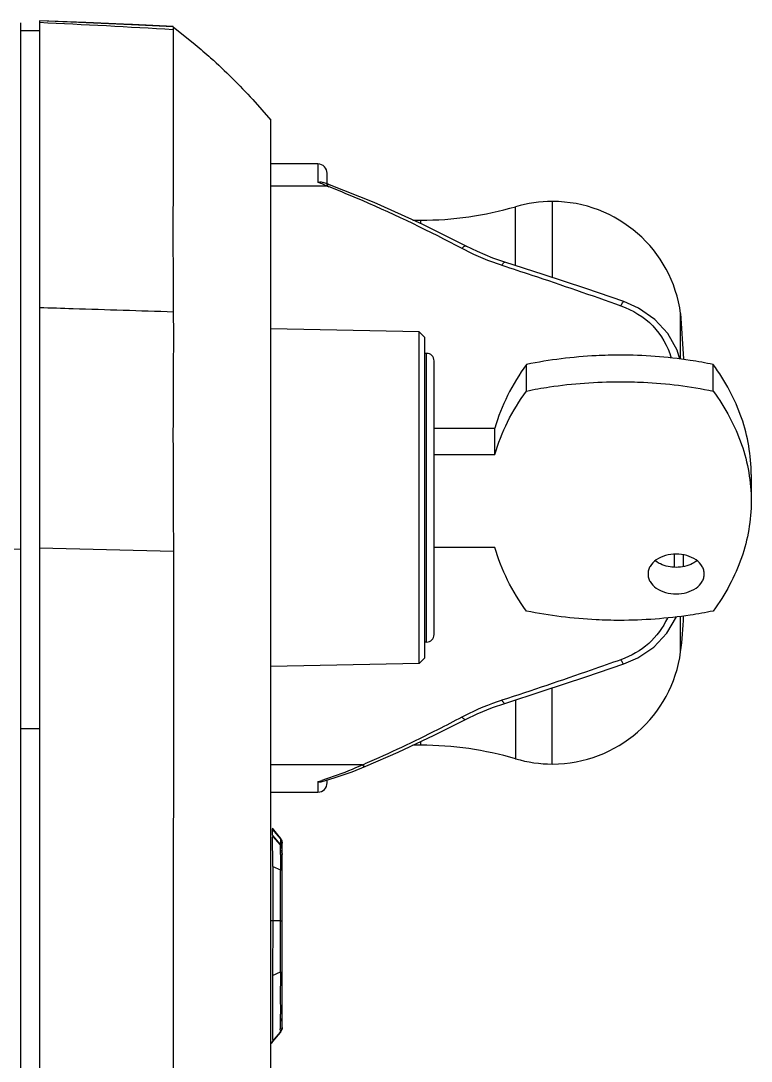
# Model space of a CAD drawing. Header units: millimetres. Extents: x 7426 to 8300, y 123 to 421.
# Drawn here: x 8110.83 to 8120.56, y 346.32 to 360.19 of the extents above; entities that cross this region are included whole.
import ezdxf

# ---------------------------------------------------------------- set-up
doc = ezdxf.new("R2010")
doc.units = ezdxf.units.MM
doc.layers.add('20_ALL_FEATURES', color=7, linetype='Continuous')

msp = doc.modelspace()

# ---------------------------------------------------------------- linework, layer by layer
at = {"layer": '20_ALL_FEATURES', "color": 7, "linetype": 'Continuous'}
for p, q in [((8110.829, 320.501), (8110.829, 360.16)), ((8111.079, 360.188), (8111.079, 320.473)), ((8111.079, 360.187), (8111.079, 360.187)), ((8112.858, 360.112), (8112.295, 360.138)), ((8112.858, 360.112), (8112.858, 360.111)), ((8112.858, 360.112), (8112.858, 360.112)), ((8112.858, 360.109), (8112.858, 360.11)), ((8112.859, 360.109), (8112.858, 360.11)), ((8112.858, 360.109), (8112.858, 360.109)), ((8112.859, 360.112), (8112.859, 360.111)), ((8112.859, 360.112), (8112.859, 360.111)), ((8112.859, 360.111), (8112.859, 360.112)), ((8112.859, 360.111), (8112.859, 360.112)), ((8112.86, 360.11), (8112.859, 360.111)), ((8112.86, 360.11), (8113.152, 359.874)), ((8111.079, 360.053), (8110.829, 360.053)), ((8113.92, 359.138), (8113.921, 359.138)), ((8113.921, 359.138), (8114.161, 358.862)), ((8114.161, 321.799), (8114.161, 358.862)), ((8114.161, 358.862), (8114.161, 358.862)), ((8114.786, 358.28), (8114.161, 358.28)), ((8114.786, 358.28), (8114.786, 358.035)), ((8114.911, 358.003), (8114.911, 358.155)), ((8114.161, 357.988), (8114.9, 357.99)), ((8114.924, 358.011), (8114.859, 358.034)), ((8114.9, 357.99), (8114.933, 357.978)), ((8114.9, 357.99), (8114.933, 357.977)), ((8114.944, 358.003), (8114.924, 358.011)), ((8115.536, 357.764), (8114.944, 358.003)), ((8117.421, 356.926), (8117.421, 357.71)), ((8117.911, 357.78), (8117.911, 356.767)), ((8116.053, 357.53), (8116.161, 357.53)), ((8116.161, 357.482), (8116.161, 357.53)), ((8119.621, 356.284), (8119.661, 355.68)), ((8119.621, 355.678), (8119.621, 356.284)), ((8116.136, 356.043), (8114.161, 356.08)), ((8116.136, 351.618), (8116.136, 356.043)), ((8116.211, 355.965), (8116.136, 356.043)), ((8116.211, 351.696), (8116.211, 355.965)), ((8116.236, 355.755), (8116.211, 355.755)), ((8116.236, 351.905), (8116.236, 355.755)), ((8116.336, 352.005), (8116.336, 355.655)), ((8119.661, 355.68), (8119.661, 355.673)), ((8117.568, 355.253), (8117.568, 355.607)), ((8120.054, 355.253), (8120.054, 355.607)), ((8116.336, 354.758), (8117.147, 354.758)), ((8117.147, 354.405), (8117.147, 354.758)), ((8116.336, 354.405), (8117.147, 354.405)), ((8120.561, 354.14), (8120.561, 353.786)), ((8109.555, 353.108), (8110.829, 353.147)), ((8111.079, 353.161), (8112.861, 353.116)), ((8117.147, 353.167), (8116.336, 353.167)), ((8112.861, 353.116), (8112.858, 340.33)), ((8119.537, 352.902), (8119.537, 353.079)), ((8119.661, 352.913), (8119.661, 353.068)), ((8119.621, 351.776), (8119.621, 352.248)), ((8116.236, 351.905), (8116.211, 351.905)), ((8116.136, 351.618), (8114.161, 351.58)), ((8116.211, 351.696), (8116.136, 351.618)), ((8117.911, 350.28), (8117.911, 351.294)), ((8117.421, 351.135), (8117.421, 350.35)), ((8111.079, 350.751), (8110.829, 350.751)), ((8116.161, 350.53), (8116.054, 350.53)), ((8116.161, 350.53), (8116.161, 350.58)), ((8115.38, 350.267), (8114.161, 350.27)), ((8114.844, 350.047), (8115.006, 350.095)), ((8114.786, 350.045), (8114.786, 349.905)), ((8114.911, 350.03), (8114.911, 350.067)), ((8114.161, 349.905), (8114.786, 349.905)), ((8114.183, 349.425), (8114.183, 349.41)), ((8114.289, 349.293), (8114.183, 349.425)), ((8114.183, 349.424), (8114.183, 349.423)), ((8114.288, 349.288), (8114.183, 349.41)), ((8114.183, 349.39), (8114.183, 349.392)), ((8114.183, 349.333), (8114.183, 349.386)), ((8114.183, 349.33), (8114.183, 349.333)), ((8114.185, 349.325), (8114.185, 349.315)), ((8114.185, 349.325), (8114.185, 349.325)), ((8114.287, 349.206), (8114.185, 349.325)), ((8114.185, 349.315), (8114.286, 349.202)), ((8114.302, 349.271), (8114.288, 349.294)), ((8114.288, 349.288), (8114.289, 349.293)), ((8114.289, 349.293), (8114.289, 349.293)), ((8114.303, 349.271), (8114.289, 349.293)), ((8114.311, 349.231), (8114.302, 349.271)), ((8114.286, 349.202), (8114.287, 349.206)), ((8114.286, 349.143), (8114.286, 349.135)), ((8114.288, 349.231), (8114.288, 349.226)), ((8114.288, 349.226), (8114.288, 349.2)), ((8114.311, 346.765), (8114.311, 349.231)), ((8114.311, 349.227), (8114.311, 349.23)), ((8114.185, 348.914), (8114.185, 348.188)), ((8114.185, 348.914), (8114.287, 348.869)), ((8114.287, 348.854), (8114.287, 348.869)), ((8114.185, 348.188), (8114.184, 347.46)), ((8114.287, 348.189), (8114.185, 348.188)), ((8114.287, 347.508), (8114.287, 348.189)), ((8114.184, 347.46), (8114.287, 347.508)), ((8114.304, 346.733), (8114.311, 346.768)), ((8114.304, 346.729), (8114.311, 346.765)), ((8114.184, 346.582), (8114.288, 346.704)), ((8114.185, 346.581), (8114.287, 346.7)), ((8114.272, 346.686), (8114.287, 346.704)), ((8114.287, 346.732), (8114.286, 346.708)), ((8114.286, 346.708), (8114.287, 346.703)), ((8114.287, 346.703), (8114.304, 346.733)), ((8114.287, 346.7), (8114.304, 346.729)), ((8114.287, 346.704), (8114.287, 346.705)), ((8114.287, 346.705), (8114.288, 346.704)), ((8114.287, 346.703), (8114.287, 346.704)), ((8114.287, 346.7), (8114.288, 346.704)), ((8114.287, 346.7), (8114.287, 346.7)), ((8114.168, 346.553), (8114.185, 346.581)), ((8114.184, 346.582), (8114.185, 346.581)), ((8114.185, 346.581), (8114.185, 346.581)), ((8114.185, 346.581), (8114.185, 346.581)), ((8114.185, 346.581), (8114.185, 346.581))]:
    msp.add_line(p, q, dxfattribs=at)
for points in [[(8112.858, 360.112), (8112.315, 360.137), (8111.611, 360.167), (8111.079, 360.188)], [(8112.858, 360.112), (8112.397, 360.134), (8111.697, 360.164), (8111.079, 360.188)], [(8112.858, 360.11), (8112.305, 360.136), (8111.597, 360.167), (8111.079, 360.187)], [(8116.763, 357.184), (8116.176, 357.475), (8115.536, 357.764)], [(8117.277, 356.972), (8117.12, 357.026), (8116.913, 357.112), (8116.763, 357.184)], [(8118.866, 356.445), (8118.357, 356.619), (8117.791, 356.807), (8117.277, 356.972)], [(8119.608, 355.679), (8119.574, 355.798), (8119.45, 356.02), (8119.278, 356.208), (8119.061, 356.359), (8118.866, 356.445)], [(8118.866, 351.615), (8119.052, 351.697), (8119.264, 351.84), (8119.439, 352.025), (8119.565, 352.242)], [(8117.277, 351.089), (8117.791, 351.254), (8118.357, 351.442), (8118.866, 351.615)], [(8116.763, 350.876), (8116.908, 350.947), (8117.115, 351.033), (8117.277, 351.089)], [(8115.428, 350.251), (8115.858, 350.438), (8116.337, 350.663), (8116.763, 350.876)], [(8115.006, 350.095), (8115.243, 350.177), (8115.428, 350.251)], [(8114.311, 349.141), (8114.304, 349.177), (8114.287, 349.206)]]:
    msp.add_lwpolyline(points, dxfattribs=at)
for centre, radius, start, end in [((8103.683, 205.515), 154.826, 86.60265, 87.26223), ((8114.786, 358.155), 0.125, 0, 90), ((8113.161, 353.744), 4.589, 68.2326, 69.253), ((8113.11, 353.617), 4.725, 67.7396, 68.2351), ((8116.161, 362.03), 4.5, 270, 286.2602), ((8117.911, 356.03), 1.75, 90, 106.2602), ((8117.911, 356.055), 1.725, 7.6281, 90), ((8118.307, 360.184), 3.425, 242.1337, 242.7646), ((8118.286, 360.14), 3.377, 242.7541, 251.9665), ((8116.236, 355.655), 0.1, 0, 90), ((8115.111, 352.38), 4.55, 352.3719, 358.3732), ((8116.236, 352.005), 0.1, 270, 0), ((8117.911, 352.005), 1.725, 270, 352.3719), ((8118.282, 347.93), 3.366, 108.0189, 117.2606), ((8118.307, 347.877), 3.425, 117.2354, 117.8663), ((8116.161, 346.03), 4.5, 73.7398, 90), ((8109.08, 364.907), 15.938, 293.2829, 293.4148), ((8117.911, 352.03), 1.75, 253.7398, 270), ((8113.665, 353.89), 4.005, 286.2602, 287.0406), ((8114.786, 350.03), 0.125, 270, 360), ((8115.265, 349.383), 1.082, 179.6129, 179.825), ((8114.21, 349.224), 0.101, 26.5986, 39.7087), ((8120.945, 349.261), 6.657, 179.9042, 180.2579), ((8114.222, 349.071), 0.0899, 30.765, 44.9203), ((8099.227, 346.81), 15.061, 0.3214, 0.5219), ((8108.337, 346.861), 5.951, 359.9356, 0.3249), ((8108.776, 346.868), 5.512, 358.5833, 359.0983), ((8114.244, 346.909), 0.0708, 308.8512, 318.4918), ((8110.376, 346.841), 3.912, 359.1203, 0.1834), ((8114.206, 346.77), 0.105, 333.5159, 337.5127), ((8114.205, 346.77), 0.106, 337.5085, 340.8946)]:
    msp.add_arc(centre, radius, start, end, dxfattribs=at)
for points, knots in [([(8112.858, 360.069), (8112.856, 360.047), (8112.858, 359.975), (8112.857, 359.811), (8112.859, 359.524), (8112.855, 359.093), (8112.86, 358.521), (8112.855, 357.576), (8112.856, 356.827), (8112.86, 356.31)], [0, 0, 0, 0, 0.017518, 0.057356, 0.131165, 0.246229, 0.401756, 0.58737, 1, 1, 1, 1]), ([(8112.858, 360.11), (8112.856, 360.11), (8112.864, 360.088), (8112.86, 360.08), (8112.858, 360.069)], [0, 0, 0, 0, 0.173133, 1, 1, 1, 1]), ([(8113.152, 359.874), (8113.222, 359.815), (8113.489, 359.583), (8113.742, 359.333), (8113.92, 359.138)], [0, 0, 0, 0, 0.255549, 1, 1, 1, 1]), ([(8114.786, 358.035), (8114.793, 358.037), (8114.817, 358.042), (8114.842, 358.04), (8114.859, 358.034)], [0, 0, 0, 0, 0.265347, 1, 1, 1, 1]), ([(8114.9, 357.99), (8114.904, 357.993), (8114.916, 358.002), (8114.934, 358.007), (8114.944, 358.003)], [0, 0, 0, 0, 0.288008, 1, 1, 1, 1]), ([(8114.933, 357.978), (8115.082, 357.919), (8115.685, 357.671), (8116.272, 357.385), (8116.706, 357.155)], [0, 0, 0, 0, 0.24513, 1, 1, 1, 1]), ([(8116.706, 357.155), (8116.711, 357.161), (8116.725, 357.175), (8116.75, 357.191), (8116.763, 357.184)], [0, 0, 0, 0, 0.327945, 1, 1, 1, 1]), ([(8117.24, 356.929), (8117.246, 356.941), (8117.254, 356.955), (8117.271, 356.974), (8117.277, 356.972)], [0, 0, 0, 0, 0.659116, 1, 1, 1, 1]), ([(8117.24, 356.929), (8117.373, 356.886), (8117.903, 356.712), (8118.43, 356.53), (8118.825, 356.389)], [0, 0, 0, 0, 0.249121, 1, 1, 1, 1]), ([(8111.079, 356.367), (8111.228, 356.362), (8111.821, 356.343), (8112.415, 356.324), (8112.86, 356.31)], [0, 0, 0, 0, 0.251003, 1, 1, 1, 1]), ([(8118.825, 356.389), (8118.832, 356.404), (8118.842, 356.423), (8118.855, 356.441), (8118.863, 356.446), (8118.866, 356.445)], [0, 0, 0, 0, 0.6721, 0.888744, 1, 1, 1, 1]), ([(8118.825, 356.389), (8118.983, 356.333), (8119.278, 356.153), (8119.451, 355.85), (8119.495, 355.692)], [0, 0, 0, 0, 0.504173, 1, 1, 1, 1]), ([(8112.86, 356.31), (8112.864, 355.778), (8112.85, 354.713), (8112.862, 353.649), (8112.861, 353.116)], [0, 0, 0, 0, 0.499568, 1, 1, 1, 1]), ([(8118.811, 355.731), (8118.706, 355.731), (8118.289, 355.72), (8117.873, 355.669), (8117.568, 355.607)], [0, 0, 0, 0, 0.251674, 1, 1, 1, 1]), ([(8120.054, 355.607), (8119.953, 355.627), (8119.542, 355.7), (8119.124, 355.731), (8118.811, 355.731)], [0, 0, 0, 0, 0.248021, 1, 1, 1, 1]), ([(8117.568, 355.607), (8117.472, 355.476), (8117.305, 355.205), (8117.189, 354.908), (8117.147, 354.758)], [0, 0, 0, 0, 0.509914, 1, 1, 1, 1]), ([(8120.561, 354.14), (8120.561, 354.267), (8120.539, 354.524), (8120.441, 354.901), (8120.28, 355.268), (8120.135, 355.496), (8120.054, 355.607)], [0, 0, 0, 0, 0.241981, 0.487357, 0.7392, 1, 1, 1, 1]), ([(8117.568, 355.253), (8117.669, 355.274), (8118.08, 355.346), (8118.497, 355.377), (8118.811, 355.377)], [0, 0, 0, 0, 0.248021, 1, 1, 1, 1]), ([(8118.811, 355.377), (8118.916, 355.377), (8119.332, 355.367), (8119.748, 355.315), (8120.054, 355.253)], [0, 0, 0, 0, 0.251674, 1, 1, 1, 1]), ([(8117.147, 354.405), (8117.189, 354.554), (8117.305, 354.852), (8117.472, 355.123), (8117.568, 355.253)], [0, 0, 0, 0, 0.490086, 1, 1, 1, 1]), ([(8120.054, 355.253), (8120.135, 355.143), (8120.28, 354.914), (8120.441, 354.548), (8120.539, 354.17), (8120.561, 353.913), (8120.561, 353.786)], [0, 0, 0, 0, 0.2608, 0.512643, 0.758019, 1, 1, 1, 1]), ([(8120.561, 353.786), (8120.561, 353.659), (8120.539, 353.402), (8120.441, 353.024), (8120.28, 352.658), (8120.135, 352.429), (8120.054, 352.319)], [0, 0, 0, 0, 0.241981, 0.487357, 0.7392, 1, 1, 1, 1]), ([(8117.568, 352.319), (8117.472, 352.449), (8117.305, 352.72), (8117.189, 353.018), (8117.147, 353.167)], [0, 0, 0, 0, 0.509914, 1, 1, 1, 1]), ([(8119.561, 353.079), (8119.513, 353.079), (8119.419, 353.066), (8119.296, 353.011), (8119.221, 352.936), (8119.191, 352.867), (8119.186, 352.831), (8119.186, 352.814)], [0, 0, 0, 0, 0.287441, 0.554304, 0.789049, 0.896405, 1, 1, 1, 1]), ([(8119.936, 352.814), (8119.936, 352.831), (8119.931, 352.867), (8119.901, 352.936), (8119.826, 353.011), (8119.703, 353.066), (8119.609, 353.079), (8119.561, 353.079)], [0, 0, 0, 0, 0.103593, 0.210947, 0.44569, 0.712557, 1, 1, 1, 1]), ([(8119.561, 352.902), (8119.535, 352.902), (8119.437, 352.909), (8119.339, 352.945), (8119.282, 352.99)], [0, 0, 0, 0, 0.265001, 1, 1, 1, 1]), ([(8119.839, 352.99), (8119.821, 352.975), (8119.737, 352.923), (8119.636, 352.902), (8119.561, 352.902)], [0, 0, 0, 0, 0.233981, 1, 1, 1, 1]), ([(8119.186, 352.814), (8119.186, 352.796), (8119.191, 352.761), (8119.221, 352.691), (8119.296, 352.616), (8119.419, 352.561), (8119.513, 352.549), (8119.561, 352.549)], [0, 0, 0, 0, 0.103593, 0.210947, 0.44569, 0.712557, 1, 1, 1, 1]), ([(8119.561, 352.549), (8119.609, 352.549), (8119.703, 352.561), (8119.826, 352.616), (8119.901, 352.691), (8119.931, 352.761), (8119.936, 352.796), (8119.936, 352.814)], [0, 0, 0, 0, 0.287441, 0.554304, 0.789049, 0.896405, 1, 1, 1, 1]), ([(8118.811, 352.195), (8118.706, 352.195), (8118.289, 352.205), (8117.873, 352.257), (8117.568, 352.319)], [0, 0, 0, 0, 0.251674, 1, 1, 1, 1]), ([(8120.054, 352.319), (8119.953, 352.298), (8119.542, 352.226), (8119.124, 352.195), (8118.811, 352.195)], [0, 0, 0, 0, 0.248021, 1, 1, 1, 1]), ([(8119.444, 352.226), (8119.386, 352.099), (8119.213, 351.863), (8118.96, 351.719), (8118.825, 351.671)], [0, 0, 0, 0, 0.494674, 1, 1, 1, 1]), ([(8118.825, 351.671), (8118.693, 351.624), (8118.167, 351.439), (8117.638, 351.26), (8117.24, 351.131)], [0, 0, 0, 0, 0.250866, 1, 1, 1, 1]), ([(8118.825, 351.671), (8118.832, 351.657), (8118.842, 351.638), (8118.855, 351.619), (8118.863, 351.614), (8118.866, 351.615)], [0, 0, 0, 0, 0.672476, 0.889025, 1, 1, 1, 1]), ([(8117.24, 351.131), (8117.246, 351.12), (8117.254, 351.105), (8117.271, 351.087), (8117.277, 351.089)], [0, 0, 0, 0, 0.659116, 1, 1, 1, 1]), ([(8116.706, 350.905), (8116.599, 350.848), (8116.174, 350.628), (8115.741, 350.423), (8115.414, 350.281)], [0, 0, 0, 0, 0.253611, 1, 1, 1, 1]), ([(8116.706, 350.905), (8116.711, 350.9), (8116.725, 350.885), (8116.75, 350.87), (8116.763, 350.876)], [0, 0, 0, 0, 0.327945, 1, 1, 1, 1]), ([(8115.38, 350.267), (8115.335, 350.247), (8115.158, 350.17), (8114.976, 350.103), (8114.839, 350.061)], [0, 0, 0, 0, 0.254767, 1, 1, 1, 1]), ([(8115.38, 350.267), (8115.384, 350.263), (8115.397, 350.253), (8115.417, 350.246), (8115.428, 350.251)], [0, 0, 0, 0, 0.298431, 1, 1, 1, 1]), ([(8114.183, 349.392), (8114.183, 349.394), (8114.183, 349.4), (8114.182, 349.407), (8114.183, 349.41)], [0, 0, 0, 0, 0.370594, 1, 1, 1, 1]), ([(8114.185, 348.914), (8114.185, 348.969), (8114.185, 349.066), (8114.184, 349.19), (8114.185, 349.268), (8114.183, 349.305), (8114.185, 349.315)], [0, 0, 0, 0, 0.40893, 0.72911, 0.923399, 1, 1, 1, 1]), ([(8114.288, 349.288), (8114.288, 349.287), (8114.288, 349.282), (8114.288, 349.277), (8114.288, 349.273)], [0, 0, 0, 0, 0.148281, 1, 1, 1, 1]), ([(8114.286, 349.202), (8114.286, 349.201), (8114.286, 349.181), (8114.286, 349.161), (8114.286, 349.143)], [0, 0, 0, 0, 0.066448, 1, 1, 1, 1]), ([(8114.286, 349.135), (8114.286, 349.13), (8114.286, 349.108), (8114.286, 349.086), (8114.287, 349.068)], [0, 0, 0, 0, 0.216071, 1, 1, 1, 1]), ([(8114.287, 349.068), (8114.287, 349.054), (8114.287, 348.987), (8114.287, 348.921), (8114.287, 348.869)], [0, 0, 0, 0, 0.22081, 1, 1, 1, 1]), ([(8114.311, 348.854), (8114.311, 348.858), (8114.302, 348.865), (8114.293, 348.867), (8114.287, 348.869)], [0, 0, 0, 0, 0.343531, 1, 1, 1, 1]), ([(8114.287, 348.189), (8114.287, 348.243), (8114.287, 348.465), (8114.287, 348.687), (8114.287, 348.854)], [0, 0, 0, 0, 0.245662, 1, 1, 1, 1]), ([(8114.185, 348.188), (8114.182, 348.188), (8114.176, 348.188), (8114.168, 348.189), (8114.164, 348.188), (8114.161, 348.189), (8114.161, 348.188)], [0, 0, 0, 0, 0.42376, 0.741967, 0.93539, 1, 1, 1, 1]), ([(8114.287, 348.189), (8114.29, 348.189), (8114.296, 348.189), (8114.304, 348.188), (8114.308, 348.189), (8114.311, 348.188), (8114.311, 348.189)], [0, 0, 0, 0, 0.423775, 0.741966, 0.935414, 1, 1, 1, 1]), ([(8114.184, 347.46), (8114.184, 347.339), (8114.185, 347.158), (8114.184, 346.927), (8114.183, 346.78), (8114.185, 346.675), (8114.183, 346.615), (8114.186, 346.59), (8114.184, 346.583), (8114.184, 346.582)], [0, 0, 0, 0, 0.415032, 0.615825, 0.791507, 0.914104, 0.975237, 0.996471, 1, 1, 1, 1]), ([(8114.287, 347.508), (8114.288, 347.417), (8114.285, 347.23), (8114.287, 347.043), (8114.288, 346.947)], [0, 0, 0, 0, 0.484004, 1, 1, 1, 1]), ([(8114.297, 346.862), (8114.299, 346.865), (8114.306, 346.875), (8114.311, 346.887), (8114.311, 346.896)], [0, 0, 0, 0, 0.268626, 1, 1, 1, 1])]:
    msp.add_open_spline(points, degree=3, knots=knots, dxfattribs=at)
for points in [[(8114.786, 350.045), (8114.805, 350.041), (8114.825, 350.041), (8114.844, 350.047)], [(8114.3, 349.269), (8114.307, 349.255), (8114.311, 349.239), (8114.311, 349.224)], [(8114.299, 349.117), (8114.307, 349.105), (8114.311, 349.09), (8114.311, 349.076)], [(8114.311, 346.768), (8114.311, 346.757), (8114.309, 346.746), (8114.305, 346.736)], [(8114.3, 346.723), (8114.297, 346.716), (8114.292, 346.71), (8114.288, 346.704)]]:
    msp.add_open_spline(points, degree=3, dxfattribs=at)

doc.saveas('drawing.dxf')
